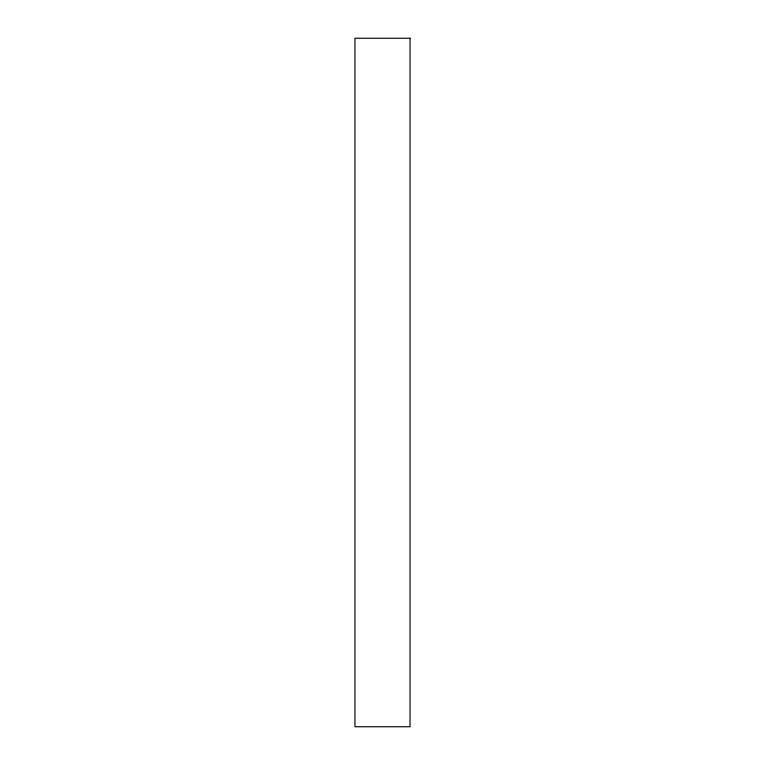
<?xml version="1.0" encoding="UTF-8"?>
<svg xmlns="http://www.w3.org/2000/svg" width="765" height="765" viewBox="0 0 765 765"><rect width="100%" height="100%" fill="white"/><g stroke="black" fill="none" stroke-linecap="round" stroke-linejoin="round"><path stroke-width="1.15" d="M410.04 38.25L354.96 38.25L354.96 726.75L410.04 726.75L410.04 38.25"/></g></svg>
